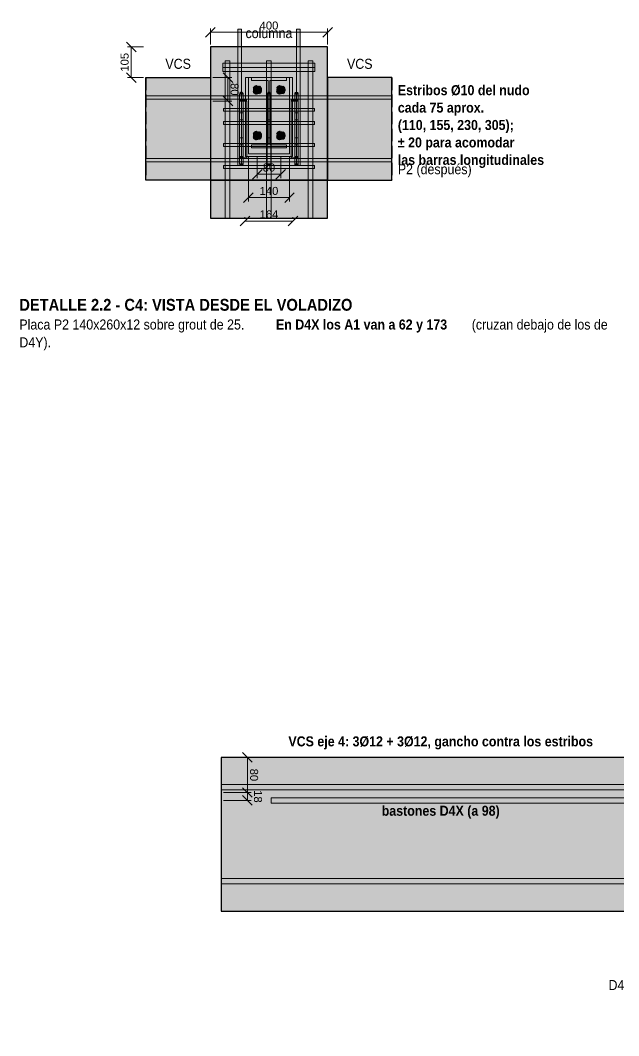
# Model space of a CAD drawing. Header units: millimetres. Extents: x 8 to 833, y 8 to 586.
# Drawn here: x 326.5 to 462.7, y 206.7 to 437.9 of the extents above; entities that cross this region are included whole.
import ezdxf
from ezdxf.enums import TextEntityAlignment as Align

# ---------------------------------------------------------------- set-up
doc = ezdxf.new("R2010")
doc.units = ezdxf.units.MM
for name, pattern in [('TRAZO_2-2', [1.411111, 0.705556, -0.705556]), ('TRAZO_3-2', [1.763889, 1.058333, -0.705556]), ('TRAZO_8-3', [3.880556, 2.822222, -1.058333])]:
    doc.linetypes.add(name, pattern=pattern)
for name, color, linetype, lineweight, true_color in [('COTAS', 27, 'Continuous', 15, 0x333333), ('DETALLES', 49, 'Continuous', 9, 0x222222), ('G-cut', 251, 'TRAZO_2-2', 20, 0x555555), ('G-edge', 251, 'TRAZO_8-3', 30, 0x555555), ('G-r_anc', 24, 'Continuous', 18, 0x7b241c), ('G-r_ancg', 11, 'TRAZO_3-2', 20, 0xd3746b), ('G-r_bas', 34, 'Continuous', 18, 0x7e3a06), ('G-r_bm1', 156, 'Continuous', 18, 0x0e2f44), ('G-r_bm3', 138, 'Continuous', 18, 0x1c2833), ('G-r_bp', 138, 'Continuous', 20, 0x142433), ('G-r_col', 31, 'Continuous', 15, 0xd2bc8c), ('G-r_conc', 252, 'Continuous', 30, 0x6b6b6b), ('G-r_eplate', 253, 'Continuous', 20, 0x848f9a), ('G-r_grout', 9, 'Continuous', 18, 0xb5b5b5), ('G-r_ipe', 127, 'Continuous', 18, 0x1f3347), ('G-r_ipef', 127, 'Continuous', 20, 0x1f3347), ('G-r_new', 119, 'Continuous', 18, 0x145a32), ('G-r_old', 252, 'Continuous', 30, 0x6b6b6b), ('G-r_rodS', 136, 'Continuous', 18, 0x0b5345), ('G-r_tieS', 217, 'Continuous', 18, 0x4a235a), ('LAMINA_TEXTO', 19, 'Continuous', 9, 0x111111), ('T-anc', 22, 'Continuous', 18, 0xa93226), ('T-bsm', 156, 'Continuous', 18, 0x0e2f44), ('T-hk', 44, 'Continuous', 18, 0x7a5500), ('T-label', 49, 'Continuous', 18, 0x222222), ('T-small', 47, 'Continuous', 18, 0x444444), ('T-tie', 195, 'Continuous', 18, 0x5b2c6f)]:
    doc.layers.add(name, color=color, linetype=linetype, lineweight=lineweight, true_color=true_color)
doc.styles.add('ESTANDAR', font='arial.ttf')
doc.styles.add('NEGRITA', font='arialbd.ttf')
doc.dimstyles.new('COTAS_PAPEL', dxfattribs={"dimtxt": 1.8288, "dimasz": 2, "dimexe": 0.881944, "dimexo": 0.529167, "dimgap": 0.6, "dimtad": 1, "dimdec": 0, "dimtxsty": 'ESTANDAR', "dimtsz": 1.094317, "dimcen": 2.5, "dimclrd": 8, "dimclre": 8, "dimclrt": 250, "dimazin": 3, "dimtfac": 1, "dimtmove": 0, "dimatfit": 3, "dimlwd": 15, "dimlwe": 13})

# ---------------------------------------------------------------- blocks, each defined once
blk = doc.blocks.new('DET_06_detalle-2-2-c4-vista-desde-el-voladizo')
at = {"layer": 'G-r_anc', "true_color": 0xc0392b}
h = blk.add_hatch(color=7, dxfattribs=at)
edge = h.paths.add_edge_path()
edge.add_arc((-14.52, 7.94), 0.533, 0, 360)
h = blk.add_hatch(color=7, dxfattribs=at)
edge = h.paths.add_edge_path()
edge.add_arc((-9.18, 7.94), 0.533, 0, 360)
h = blk.add_hatch(color=7, dxfattribs=at)
edge = h.paths.add_edge_path()
edge.add_arc((-14.52, -2.46), 0.533, 0, 360)
h = blk.add_hatch(color=7, dxfattribs=at)
edge = h.paths.add_edge_path()
edge.add_arc((-9.18, -2.46), 0.533, 0, 360)
at = {"layer": 'G-r_ancg', "true_color": 0xf4dbd9}
h = blk.add_hatch(color=7, dxfattribs=at)
edge = h.paths.add_edge_path()
edge.add_arc((-14.52, 7.94), 1, 0, 360)
h = blk.add_hatch(color=7, dxfattribs=at)
edge = h.paths.add_edge_path()
edge.add_arc((-9.18, 7.94), 1, 0, 360)
h = blk.add_hatch(color=7, dxfattribs=at)
edge = h.paths.add_edge_path()
edge.add_arc((-14.52, -2.46), 1, 0, 360)
h = blk.add_hatch(color=7, dxfattribs=at)
edge = h.paths.add_edge_path()
edge.add_arc((-9.18, -2.46), 1, 0, 360)
at = {"layer": 'G-r_bas', "true_color": 0xe67e22}
for points in [[(-16.92, 5.41), (-16.93, 5.51), (-16.97, 5.61), (-17.04, 5.69), (-17.12, 5.76), (-17.21, 5.8), (-17.32, 5.81), (-17.42, 5.8), (-17.52, 5.76), (-17.6, 5.69), (-17.66, 5.61), (-17.7, 5.51), (-17.72, 5.41)], [(-16.92, 5.41), (-16.92, -7.52), (-17.72, -7.52), (-17.72, 5.41)], [(-5.98, 5.41), (-6, 5.51), (-6.04, 5.61), (-6.1, 5.69), (-6.18, 5.76), (-6.28, 5.8), (-6.38, 5.81), (-6.49, 5.8), (-6.58, 5.76), (-6.67, 5.69), (-6.73, 5.61), (-6.77, 5.51), (-6.78, 5.41)], [(-5.98, 5.41), (-5.98, -7.52), (-6.78, -7.52), (-6.78, 5.41)]]:
    blk.add_hatch(color=7, dxfattribs=at).paths.add_polyline_path(points)
at = {"layer": 'G-r_bm1', "true_color": 0x1a5276}
for points in [[(-17.72, 7.01), (-17.73, 7.11), (-17.77, 7.21), (-17.84, 7.29), (-17.92, 7.36), (-18.01, 7.4), (-18.12, 7.41), (-18.22, 7.4), (-18.32, 7.36), (-18.4, 7.29), (-18.46, 7.21), (-18.5, 7.11), (-18.52, 7.01)], [(-17.72, 7.01), (-17.72, -2.99), (-18.52, -2.99), (-18.52, 7.01)], [(-11.45, 7.01), (-11.46, 7.11), (-11.5, 7.21), (-11.57, 7.29), (-11.65, 7.36), (-11.75, 7.4), (-11.85, 7.41), (-11.95, 7.4), (-12.05, 7.36), (-12.13, 7.29), (-12.2, 7.21), (-12.24, 7.11), (-12.25, 7.01)], [(-11.45, 7.01), (-11.45, -2.99), (-12.25, -2.99), (-12.25, 7.01)], [(-5.18, 7.01), (-5.2, 7.11), (-5.24, 7.21), (-5.3, 7.29), (-5.38, 7.36), (-5.48, 7.4), (-5.58, 7.41), (-5.69, 7.4), (-5.78, 7.36), (-5.87, 7.29), (-5.93, 7.21), (-5.97, 7.11), (-5.98, 7.01)], [(-5.18, 7.01), (-5.18, -2.99), (-5.98, -2.99), (-5.98, 7.01)], [(-17.72, 5.41), (-17.73, 5.51), (-17.77, 5.61), (-17.84, 5.69), (-17.92, 5.76), (-18.01, 5.8), (-18.12, 5.81), (-18.22, 5.8), (-18.32, 5.76), (-18.4, 5.69), (-18.46, 5.61), (-18.5, 5.51), (-18.52, 5.41)], [(-17.72, 5.41), (-17.72, -4.59), (-18.52, -4.59), (-18.52, 5.41)], [(-5.18, 5.41), (-5.2, 5.51), (-5.24, 5.61), (-5.3, 5.69), (-5.38, 5.76), (-5.48, 5.8), (-5.58, 5.81), (-5.69, 5.8), (-5.78, 5.76), (-5.87, 5.69), (-5.93, 5.61), (-5.97, 5.51), (-5.98, 5.41)], [(-5.18, 5.41), (-5.18, -4.59), (-5.98, -4.59), (-5.98, 5.41)], [(-18.52, -7.26), (-18.52, 2.74), (-17.72, 2.74), (-17.72, -7.26)], [(-5.98, -7.26), (-5.98, 2.74), (-5.18, 2.74), (-5.18, -7.26)], [(-18.52, -8.86), (-18.52, 1.14), (-17.72, 1.14), (-17.72, -8.86)], [(-12.25, -8.86), (-12.25, 1.14), (-11.45, 1.14), (-11.45, -8.86)], [(-5.98, -8.86), (-5.98, 1.14), (-5.18, 1.14), (-5.18, -8.86)], [(-18.52, -7.26), (-18.5, -7.36), (-18.46, -7.46), (-18.4, -7.54), (-18.32, -7.6), (-18.22, -7.64), (-18.12, -7.66), (-18.01, -7.64), (-17.92, -7.6), (-17.84, -7.54), (-17.77, -7.46), (-17.73, -7.36), (-17.72, -7.26)], [(-18.52, -8.86), (-18.5, -8.96), (-18.46, -9.06), (-18.4, -9.14), (-18.32, -9.2), (-18.22, -9.24), (-18.12, -9.26), (-18.01, -9.24), (-17.92, -9.2), (-17.84, -9.14), (-17.77, -9.06), (-17.73, -8.96), (-17.72, -8.86)], [(-12.25, -8.86), (-12.24, -8.96), (-12.2, -9.06), (-12.13, -9.14), (-12.05, -9.2), (-11.95, -9.24), (-11.85, -9.26), (-11.75, -9.24), (-11.65, -9.2), (-11.57, -9.14), (-11.5, -9.06), (-11.46, -8.96), (-11.45, -8.86)], [(-5.98, -7.26), (-5.97, -7.36), (-5.93, -7.46), (-5.87, -7.54), (-5.78, -7.6), (-5.69, -7.64), (-5.58, -7.66), (-5.48, -7.64), (-5.38, -7.6), (-5.3, -7.54), (-5.24, -7.46), (-5.2, -7.36), (-5.18, -7.26)], [(-5.98, -8.86), (-5.97, -8.96), (-5.93, -9.06), (-5.87, -9.14), (-5.78, -9.2), (-5.69, -9.24), (-5.58, -9.26), (-5.48, -9.24), (-5.38, -9.2), (-5.3, -9.14), (-5.24, -9.06), (-5.2, -8.96), (-5.18, -8.86)]]:
    blk.add_hatch(color=7, dxfattribs=at).paths.add_polyline_path(points)
at = {"layer": 'G-r_bm3', "true_color": 0x616a6b}
for points in [[(-39.85, 6.61), (16.15, 6.61), (16.15, 5.81), (-39.85, 5.81)], [(-39.85, -7.66), (16.15, -7.66), (16.15, -8.46), (-39.85, -8.46)]]:
    blk.add_hatch(color=7, dxfattribs=at).paths.add_polyline_path(points)
at = {"layer": 'G-r_col', "true_color": 0xe9dec7}
for points in [[(-21.85, -21.26), (-21.85, 14.54), (-20.78, 14.54), (-20.78, -21.26)], [(-12.38, -21.26), (-12.38, 14.54), (-11.32, 14.54), (-11.32, -21.26)], [(-2.92, -21.26), (-2.92, 14.54), (-1.85, 14.54), (-1.85, -21.26)]]:
    blk.add_hatch(color=7, dxfattribs=at).paths.add_polyline_path(points)
at = {"layer": 'G-r_conc', "true_color": 0xf5f3ef}
for points in [[(-25.18, -12.59), (1.48, -12.59), (1.48, 17.74), (-25.18, 17.74)], [(-25.18, -12.59), (-39.85, -12.59), (-39.85, 10.74), (-25.18, 10.74)], [(1.48, -12.59), (16.15, -12.59), (16.15, 10.74), (1.48, 10.74)]]:
    blk.add_hatch(color=7, dxfattribs=at).paths.add_polyline_path(points)
at = {"layer": 'G-r_eplate', "true_color": 0xe5ebf1}
blk.add_hatch(color=7, dxfattribs=at).paths.add_polyline_path([(-16.52, -6.59), (-7.18, -6.59), (-7.18, 10.74), (-16.52, 10.74)])
at = {"layer": 'G-r_grout', "true_color": 0xeae8e2}
blk.add_hatch(color=7, dxfattribs=at).paths.add_polyline_path([(-17.18, -7.26), (-6.52, -7.26), (-6.52, 10.74), (-17.18, 10.74)])
at = {"layer": 'G-r_ipe', "true_color": 0xe7edf2}
blk.add_hatch(color=7, dxfattribs=at).paths.add_polyline_path([(-15.85, 10.74), (-7.85, 10.74), (-7.85, 10.09), (-11.64, 10.09), (-11.64, -4.6), (-7.85, -4.6), (-7.85, -5.26), (-15.85, -5.26), (-15.85, -4.6), (-12.06, -4.6), (-12.06, 10.09), (-15.85, 10.09)])
at = {"layer": 'G-r_new', "true_color": 0x34905b}
for points in [[(-22.32, 14.01), (-1.38, 14.01), (-1.38, 13.08), (-22.32, 13.08)], [(-22.32, 13.08), (-1.38, 13.08), (-1.38, 12.14), (-22.32, 12.14)]]:
    blk.add_hatch(color=7, dxfattribs=at).paths.add_polyline_path(points)
at = {"layer": 'G-r_old', "true_color": 0xe5e1da}
blk.add_hatch(color=7, dxfattribs=at).paths.add_polyline_path([(-25.18, -21.26), (1.48, -21.26), (1.48, -12.59), (-25.18, -12.59)])
at = {"layer": 'G-r_rodS', "true_color": 0x61beac}
for points in [[(-18.12, 21.74), (-18.12, -9.26), (-18.92, -9.26), (-18.92, 21.74)], [(-4.78, 21.74), (-4.78, -9.26), (-5.58, -9.26), (-5.58, 21.74)]]:
    blk.add_hatch(color=7, dxfattribs=at).paths.add_polyline_path(points)
at = {"layer": 'G-r_tieS', "true_color": 0x9059a7}
for points in [[(-22.18, 3.74), (-1.52, 3.74), (-1.52, 3.08), (-22.18, 3.08)], [(-22.18, 0.74), (-1.52, 0.74), (-1.52, 0.08), (-22.18, 0.08)], [(-22.18, -4.26), (-1.52, -4.26), (-1.52, -4.92), (-22.18, -4.92)], [(-22.18, -9.26), (-1.52, -9.26), (-1.52, -9.92), (-22.18, -9.92)]]:
    blk.add_hatch(color=7, dxfattribs=at).paths.add_polyline_path(points)
at = {"layer": 'G-edge'}
for p, q in [((-39.85, 10.74), (-39.85, -12.59)), ((16.15, 10.74), (16.15, -12.59))]:
    blk.add_line(p, q, dxfattribs=at)
at = {"layer": 'G-r_anc'}
for centre in [(-14.52, 7.94), (-9.18, 7.94), (-14.52, -2.46), (-9.18, -2.46)]:
    blk.add_circle(centre, 0.533, dxfattribs=at)
at = {"layer": 'G-r_ancg'}
for centre in [(-14.52, 7.94), (-9.18, 7.94), (-14.52, -2.46), (-9.18, -2.46)]:
    blk.add_circle(centre, 1, dxfattribs=at)
at = {"layer": 'G-r_bas'}
for points in [[(-16.92, 5.41), (-16.93, 5.51), (-16.97, 5.61), (-17.04, 5.69), (-17.12, 5.76), (-17.21, 5.8), (-17.32, 5.81), (-17.42, 5.8), (-17.52, 5.76), (-17.6, 5.69), (-17.66, 5.61), (-17.7, 5.51), (-17.72, 5.41)], [(-16.92, 5.41), (-16.92, -7.52), (-17.72, -7.52), (-17.72, 5.41)], [(-5.98, 5.41), (-6, 5.51), (-6.04, 5.61), (-6.1, 5.69), (-6.18, 5.76), (-6.28, 5.8), (-6.38, 5.81), (-6.49, 5.8), (-6.58, 5.76), (-6.67, 5.69), (-6.73, 5.61), (-6.77, 5.51), (-6.78, 5.41)], [(-5.98, 5.41), (-5.98, -7.52), (-6.78, -7.52), (-6.78, 5.41)]]:
    blk.add_lwpolyline(points, close=True, dxfattribs=at)
at = {"layer": 'G-r_bm1'}
for points in [[(-17.72, 7.01), (-17.73, 7.11), (-17.77, 7.21), (-17.84, 7.29), (-17.92, 7.36), (-18.01, 7.4), (-18.12, 7.41), (-18.22, 7.4), (-18.32, 7.36), (-18.4, 7.29), (-18.46, 7.21), (-18.5, 7.11), (-18.52, 7.01)], [(-17.72, 7.01), (-17.72, -2.99), (-18.52, -2.99), (-18.52, 7.01)], [(-11.45, 7.01), (-11.46, 7.11), (-11.5, 7.21), (-11.57, 7.29), (-11.65, 7.36), (-11.75, 7.4), (-11.85, 7.41), (-11.95, 7.4), (-12.05, 7.36), (-12.13, 7.29), (-12.2, 7.21), (-12.24, 7.11), (-12.25, 7.01)], [(-11.45, 7.01), (-11.45, -2.99), (-12.25, -2.99), (-12.25, 7.01)], [(-5.18, 7.01), (-5.2, 7.11), (-5.24, 7.21), (-5.3, 7.29), (-5.38, 7.36), (-5.48, 7.4), (-5.58, 7.41), (-5.69, 7.4), (-5.78, 7.36), (-5.87, 7.29), (-5.93, 7.21), (-5.97, 7.11), (-5.98, 7.01)], [(-5.18, 7.01), (-5.18, -2.99), (-5.98, -2.99), (-5.98, 7.01)], [(-17.72, 5.41), (-17.73, 5.51), (-17.77, 5.61), (-17.84, 5.69), (-17.92, 5.76), (-18.01, 5.8), (-18.12, 5.81), (-18.22, 5.8), (-18.32, 5.76), (-18.4, 5.69), (-18.46, 5.61), (-18.5, 5.51), (-18.52, 5.41)], [(-17.72, 5.41), (-17.72, -4.59), (-18.52, -4.59), (-18.52, 5.41)], [(-5.18, 5.41), (-5.2, 5.51), (-5.24, 5.61), (-5.3, 5.69), (-5.38, 5.76), (-5.48, 5.8), (-5.58, 5.81), (-5.69, 5.8), (-5.78, 5.76), (-5.87, 5.69), (-5.93, 5.61), (-5.97, 5.51), (-5.98, 5.41)], [(-5.18, 5.41), (-5.18, -4.59), (-5.98, -4.59), (-5.98, 5.41)], [(-18.52, -7.26), (-18.52, 2.74), (-17.72, 2.74), (-17.72, -7.26)], [(-5.98, -7.26), (-5.98, 2.74), (-5.18, 2.74), (-5.18, -7.26)], [(-18.52, -8.86), (-18.52, 1.14), (-17.72, 1.14), (-17.72, -8.86)], [(-12.25, -8.86), (-12.25, 1.14), (-11.45, 1.14), (-11.45, -8.86)], [(-5.98, -8.86), (-5.98, 1.14), (-5.18, 1.14), (-5.18, -8.86)], [(-18.52, -7.26), (-18.5, -7.36), (-18.46, -7.46), (-18.4, -7.54), (-18.32, -7.6), (-18.22, -7.64), (-18.12, -7.66), (-18.01, -7.64), (-17.92, -7.6), (-17.84, -7.54), (-17.77, -7.46), (-17.73, -7.36), (-17.72, -7.26)], [(-18.52, -8.86), (-18.5, -8.96), (-18.46, -9.06), (-18.4, -9.14), (-18.32, -9.2), (-18.22, -9.24), (-18.12, -9.26), (-18.01, -9.24), (-17.92, -9.2), (-17.84, -9.14), (-17.77, -9.06), (-17.73, -8.96), (-17.72, -8.86)], [(-12.25, -8.86), (-12.24, -8.96), (-12.2, -9.06), (-12.13, -9.14), (-12.05, -9.2), (-11.95, -9.24), (-11.85, -9.26), (-11.75, -9.24), (-11.65, -9.2), (-11.57, -9.14), (-11.5, -9.06), (-11.46, -8.96), (-11.45, -8.86)], [(-5.98, -7.26), (-5.97, -7.36), (-5.93, -7.46), (-5.87, -7.54), (-5.78, -7.6), (-5.69, -7.64), (-5.58, -7.66), (-5.48, -7.64), (-5.38, -7.6), (-5.3, -7.54), (-5.24, -7.46), (-5.2, -7.36), (-5.18, -7.26)], [(-5.98, -8.86), (-5.97, -8.96), (-5.93, -9.06), (-5.87, -9.14), (-5.78, -9.2), (-5.69, -9.24), (-5.58, -9.26), (-5.48, -9.24), (-5.38, -9.2), (-5.3, -9.14), (-5.24, -9.06), (-5.2, -8.96), (-5.18, -8.86)]]:
    blk.add_lwpolyline(points, close=True, dxfattribs=at)
at = {"layer": 'G-r_bm3'}
for points in [[(-39.85, 6.61), (16.15, 6.61), (16.15, 5.81), (-39.85, 5.81)], [(-39.85, -7.66), (16.15, -7.66), (16.15, -8.46), (-39.85, -8.46)]]:
    blk.add_lwpolyline(points, close=True, dxfattribs=at)
at = {"layer": 'G-r_col'}
for points in [[(-21.85, -21.26), (-21.85, 14.54), (-20.78, 14.54), (-20.78, -21.26)], [(-12.38, -21.26), (-12.38, 14.54), (-11.32, 14.54), (-11.32, -21.26)], [(-2.92, -21.26), (-2.92, 14.54), (-1.85, 14.54), (-1.85, -21.26)]]:
    blk.add_lwpolyline(points, close=True, dxfattribs=at)
at = {"layer": 'G-r_conc'}
for points in [[(-25.18, -12.59), (1.48, -12.59), (1.48, 17.74), (-25.18, 17.74)], [(-25.18, -12.59), (-39.85, -12.59), (-39.85, 10.74), (-25.18, 10.74)], [(1.48, -12.59), (16.15, -12.59), (16.15, 10.74), (1.48, 10.74)]]:
    blk.add_lwpolyline(points, close=True, dxfattribs=at)
at = {"layer": 'G-r_eplate'}
blk.add_lwpolyline([(-16.52, -6.59), (-7.18, -6.59), (-7.18, 10.74), (-16.52, 10.74)], close=True, dxfattribs=at)
at = {"layer": 'G-r_grout'}
blk.add_lwpolyline([(-17.18, -7.26), (-6.52, -7.26), (-6.52, 10.74), (-17.18, 10.74)], close=True, dxfattribs=at)
at = {"layer": 'G-r_ipe'}
blk.add_lwpolyline([(-15.85, 10.74), (-7.85, 10.74), (-7.85, 10.09), (-11.64, 10.09), (-11.64, -4.6), (-7.85, -4.6), (-7.85, -5.26), (-15.85, -5.26), (-15.85, -4.6), (-12.06, -4.6), (-12.06, 10.09), (-15.85, 10.09)], close=True, dxfattribs=at)
at = {"layer": 'G-r_new'}
for points in [[(-22.32, 14.01), (-1.38, 14.01), (-1.38, 13.08), (-22.32, 13.08)], [(-22.32, 13.08), (-1.38, 13.08), (-1.38, 12.14), (-22.32, 12.14)]]:
    blk.add_lwpolyline(points, close=True, dxfattribs=at)
at = {"layer": 'G-r_old'}
blk.add_lwpolyline([(-25.18, -21.26), (1.48, -21.26), (1.48, -12.59), (-25.18, -12.59)], close=True, dxfattribs=at)
at = {"layer": 'G-r_rodS'}
for points in [[(-18.12, 21.74), (-18.12, -9.26), (-18.92, -9.26), (-18.92, 21.74)], [(-4.78, 21.74), (-4.78, -9.26), (-5.58, -9.26), (-5.58, 21.74)]]:
    blk.add_lwpolyline(points, close=True, dxfattribs=at)
at = {"layer": 'G-r_tieS'}
for points in [[(-22.18, 3.74), (-1.52, 3.74), (-1.52, 3.08), (-22.18, 3.08)], [(-22.18, 0.74), (-1.52, 0.74), (-1.52, 0.08), (-22.18, 0.08)], [(-22.18, -4.26), (-1.52, -4.26), (-1.52, -4.92), (-22.18, -4.92)], [(-22.18, -9.26), (-1.52, -9.26), (-1.52, -9.92), (-22.18, -9.92)]]:
    blk.add_lwpolyline(points, close=True, dxfattribs=at)
at = {"layer": 'T-label', "color": 49, "true_color": 0x222222, "style": 'ESTANDAR', "width": 0.885}
for s, p in [('columna', (-11.85, 19.74)), ('VCS', (-32.52, 12.74)), ('VCS', (8.82, 12.74))]:
    blk.add_text(s, height=2.286, dxfattribs=at).set_placement(p, align=Align.CENTER)
at = {"layer": 'T-small', "color": 47, "true_color": 0x444444, "style": 'ESTANDAR', "width": 0.885}
blk.add_text('P2 (después)', height=2.286, dxfattribs=at).set_placement((17.48, -11.26))
at = {"layer": 'T-tie', "color": 195, "true_color": 0x5b2c6f, "style": 'NEGRITA', "width": 0.885}
for s, p in [('Estribos Ø10 del nudo', (17.48, 6.74)), ('cada 75 aprox.', (17.48, 2.77)), ('(110, 155, 230, 305);', (17.48, -1.19)), ('± 20 para acomodar', (17.48, -5.16)), ('las barras longitudinales', (17.48, -9.13))]:
    blk.add_text(s, height=2.286, dxfattribs=at).set_placement(p)
at = {"layer": 'COTAS'}
for base, p1, p2, text in [((-25.18, 21.08), (-25.18, 17.74), (1.48, 17.74), '400'), ((-16.52, -16.59), (-16.52, -6.59), (-7.18, -6.59), '140'), ((-14.52, -11.26), (-14.52, -6.59), (-9.18, -6.59), '80'), ((-17.32, -21.92), (-17.32, -21.92), (-6.38, -21.92), '164')]:
    blk.add_linear_dim(base=base, p1=p1, p2=p2, text=text, dimstyle='COTAS_PAPEL', dxfattribs=at).render()
for base, p1, p2, angle, text in [((-43.18, 10.74), (-39.85, 10.74), (-39.85, 17.74), 90, '105'), ((-21.18, 10.74), (-25.18, 10.74), (-25.18, 5.41), 270, '80')]:
    blk.add_linear_dim(base=base, p1=p1, p2=p2, angle=angle, text=text, dimstyle='COTAS_PAPEL', dxfattribs=at).render()
blk = doc.blocks.new('DET_08_detalle-2-4-d4-vista-desde-el-sur')
at = {"layer": 'G-r_anc', "true_color": 0xc0392b}
for points in [[(12.65, 16.35), (56.65, 16.35), (56.65, 14.75), (12.65, 14.75)], [(12.65, 5.25), (56.65, 5.25), (56.65, 3.65), (12.65, 3.65)]]:
    blk.add_hatch(color=7, dxfattribs=at).paths.add_polyline_path(points)
h = blk.add_hatch(color=7, dxfattribs=at)
edge = h.paths.add_edge_path()
edge.add_arc((23.15, 17.55), 0.8, 0, 360)
h = blk.add_hatch(color=7, dxfattribs=at)
edge = h.paths.add_edge_path()
edge.add_arc((31.15, 17.55), 0.8, 0, 360)
h = blk.add_hatch(color=7, dxfattribs=at)
edge = h.paths.add_edge_path()
edge.add_arc((23.15, 1.95), 0.8, 0, 360)
h = blk.add_hatch(color=7, dxfattribs=at)
edge = h.paths.add_edge_path()
edge.add_arc((31.15, 1.95), 0.8, 0, 360)
at = {"layer": 'G-r_bas', "true_color": 0xe67e22}
for points in [[(19.55, 13.75), (19.53, 13.91), (19.47, 14.05), (19.37, 14.17), (19.25, 14.27), (19.11, 14.33), (18.95, 14.35), (18.79, 14.33), (18.65, 14.27), (18.53, 14.17), (18.43, 14.05), (18.37, 13.91), (18.35, 13.75)], [(35.95, 13.75), (35.93, 13.91), (35.87, 14.05), (35.77, 14.17), (35.65, 14.27), (35.51, 14.33), (35.35, 14.35), (35.19, 14.33), (35.05, 14.27), (34.93, 14.17), (34.83, 14.05), (34.77, 13.91), (34.75, 13.75)], [(-81.45, 12.55), (37.45, 12.55), (37.94, 12.51), (38.41, 12.4), (38.86, 12.21), (39.27, 11.96), (39.64, 11.64), (39.96, 11.27), (40.21, 10.86), (40.4, 10.41), (40.51, 9.94), (40.55, 9.45), (40.55, -7.45), (39.35, -7.45), (39.35, 9.45), (39.32, 9.75), (39.26, 10.04), (39.14, 10.31), (38.99, 10.57), (38.79, 10.79), (38.57, 10.99), (38.31, 11.14), (38.04, 11.26), (37.75, 11.32), (37.45, 11.35), (-81.45, 11.35)], [(19.55, 13.75), (19.55, -5.65), (18.35, -5.65), (18.35, 13.75)], [(35.95, 13.75), (35.95, -5.65), (34.75, -5.65), (34.75, 13.75)]]:
    blk.add_hatch(color=7, dxfattribs=at).paths.add_polyline_path(points)
at = {"layer": 'G-r_bm1', "true_color": 0x1a5276}
for points in [[(18.35, 16.15), (18.33, 16.31), (18.27, 16.45), (18.17, 16.57), (18.05, 16.67), (17.91, 16.73), (17.75, 16.75), (17.59, 16.73), (17.45, 16.67), (17.33, 16.57), (17.23, 16.45), (17.17, 16.31), (17.15, 16.15)], [(27.75, 16.15), (27.73, 16.31), (27.67, 16.45), (27.57, 16.57), (27.45, 16.67), (27.31, 16.73), (27.15, 16.75), (26.99, 16.73), (26.85, 16.67), (26.73, 16.57), (26.63, 16.45), (26.57, 16.31), (26.55, 16.15)], [(37.15, 16.15), (37.13, 16.31), (37.07, 16.45), (36.97, 16.57), (36.85, 16.67), (36.71, 16.73), (36.55, 16.75), (36.39, 16.73), (36.25, 16.67), (36.13, 16.57), (36.03, 16.45), (35.97, 16.31), (35.95, 16.15)], [(18.35, 16.15), (18.35, 1.15), (17.15, 1.15), (17.15, 16.15)], [(18.35, 13.75), (18.33, 13.91), (18.27, 14.05), (18.17, 14.17), (18.05, 14.27), (17.91, 14.33), (17.75, 14.35), (17.59, 14.33), (17.45, 14.27), (17.33, 14.17), (17.23, 14.05), (17.17, 13.91), (17.15, 13.75)], [(27.75, 16.15), (27.75, 1.15), (26.55, 1.15), (26.55, 16.15)], [(37.15, 16.15), (37.15, 1.15), (35.95, 1.15), (35.95, 16.15)], [(37.15, 13.75), (37.13, 13.91), (37.07, 14.05), (36.97, 14.17), (36.85, 14.27), (36.71, 14.33), (36.55, 14.35), (36.39, 14.33), (36.25, 14.27), (36.13, 14.17), (36.03, 14.05), (35.97, 13.91), (35.95, 13.75)], [(18.35, 13.75), (18.35, -1.25), (17.15, -1.25), (17.15, 13.75)], [(37.15, 13.75), (37.15, -1.25), (35.95, -1.25), (35.95, 13.75)], [(17.15, -5.25), (17.15, 9.75), (18.35, 9.75), (18.35, -5.25)], [(35.95, -5.25), (35.95, 9.75), (37.15, 9.75), (37.15, -5.25)], [(17.15, -7.65), (17.15, 7.35), (18.35, 7.35), (18.35, -7.65)], [(26.55, -7.65), (26.55, 7.35), (27.75, 7.35), (27.75, -7.65)], [(35.95, -7.65), (35.95, 7.35), (37.15, 7.35), (37.15, -7.65)], [(17.15, -5.25), (17.17, -5.41), (17.23, -5.55), (17.33, -5.67), (17.45, -5.77), (17.59, -5.83), (17.75, -5.85), (17.91, -5.83), (18.05, -5.77), (18.17, -5.67), (18.27, -5.55), (18.33, -5.41), (18.35, -5.25)], [(35.95, -5.25), (35.97, -5.41), (36.03, -5.55), (36.13, -5.67), (36.25, -5.77), (36.39, -5.83), (36.55, -5.85), (36.71, -5.83), (36.85, -5.77), (36.97, -5.67), (37.07, -5.55), (37.13, -5.41), (37.15, -5.25)], [(17.15, -7.65), (17.17, -7.81), (17.23, -7.95), (17.33, -8.07), (17.45, -8.17), (17.59, -8.23), (17.75, -8.25), (17.91, -8.23), (18.05, -8.17), (18.17, -8.07), (18.27, -7.95), (18.33, -7.81), (18.35, -7.65)], [(26.55, -7.65), (26.57, -7.81), (26.63, -7.95), (26.73, -8.07), (26.85, -8.17), (26.99, -8.23), (27.15, -8.25), (27.31, -8.23), (27.45, -8.17), (27.57, -8.07), (27.67, -7.95), (27.73, -7.81), (27.75, -7.65)], [(35.95, -7.65), (35.97, -7.81), (36.03, -7.95), (36.13, -8.07), (36.25, -8.17), (36.39, -8.23), (36.55, -8.25), (36.71, -8.23), (36.85, -8.17), (36.97, -8.07), (37.07, -7.95), (37.13, -7.81), (37.15, -7.65)]]:
    blk.add_hatch(color=7, dxfattribs=at).paths.add_polyline_path(points)
at = {"layer": 'G-r_bm3', "true_color": 0x616a6b}
for points in [[(-92.85, 15.55), (37.65, 15.55), (38.14, 15.51), (38.61, 15.4), (39.06, 15.21), (39.47, 14.96), (39.84, 14.64), (40.16, 14.27), (40.41, 13.86), (40.6, 13.41), (40.71, 12.94), (40.75, 12.45), (40.75, -0.05), (39.55, -0.05), (39.55, 12.45), (39.52, 12.75), (39.46, 13.04), (39.34, 13.31), (39.19, 13.57), (38.99, 13.79), (38.77, 13.99), (38.51, 14.14), (38.24, 14.26), (37.95, 14.32), (37.65, 14.35), (-92.85, 14.35)], [(-92.85, -5.85), (37.65, -5.85), (37.95, -5.82), (38.24, -5.76), (38.51, -5.64), (38.77, -5.49), (38.99, -5.29), (39.19, -5.07), (39.34, -4.81), (39.46, -4.54), (39.52, -4.25), (39.55, -3.95), (39.55, 8.55), (40.75, 8.55), (40.75, -3.95), (40.71, -4.44), (40.6, -4.91), (40.41, -5.36), (40.16, -5.77), (39.84, -6.14), (39.47, -6.46), (39.06, -6.71), (38.61, -6.9), (38.14, -7.01), (37.65, -7.05), (-92.85, -7.05)]]:
    blk.add_hatch(color=7, dxfattribs=at).paths.add_polyline_path(points)
at = {"layer": 'G-r_bp', "true_color": 0x34506b}
for points in [[(15.05, 13.05), (16.25, 13.05), (16.25, 18.05), (15.05, 18.05)], [(15.05, 1.95), (16.25, 1.95), (16.25, 6.95), (15.05, 6.95)]]:
    blk.add_hatch(color=7, dxfattribs=at).paths.add_polyline_path(points)
at = {"layer": 'G-r_col', "true_color": 0xe9dec7}
for points in [[(12.15, -26.25), (12.15, 27.45), (13.75, 27.45), (13.75, -26.25)], [(26.35, -26.25), (26.35, 27.45), (27.95, 27.45), (27.95, -26.25)], [(40.55, -26.25), (40.55, 27.45), (42.15, 27.45), (42.15, -26.25)]]:
    blk.add_hatch(color=7, dxfattribs=at).paths.add_polyline_path(points)
at = {"layer": 'G-r_conc', "true_color": 0xf5f3ef}
for points in [[(7.15, -13.25), (47.15, -13.25), (47.15, 32.25), (7.15, 32.25)], [(-92.85, -13.25), (7.15, -13.25), (7.15, 21.75), (-92.85, 21.75)]]:
    blk.add_hatch(color=7, dxfattribs=at).paths.add_polyline_path(points)
at = {"layer": 'G-r_eplate', "true_color": 0xe5ebf1}
for points in [[(20.15, -4.25), (34.15, -4.25), (34.15, 21.75), (20.15, 21.75)], [(49.65, -4.25), (50.85, -4.25), (50.85, 21.75), (49.65, 21.75)]]:
    blk.add_hatch(color=7, dxfattribs=at).paths.add_polyline_path(points)
at = {"layer": 'G-r_grout', "true_color": 0xeae8e2}
blk.add_hatch(color=7, dxfattribs=at).paths.add_polyline_path([(47.15, -4.25), (49.65, -4.25), (49.65, 21.75), (47.15, 21.75)])
at = {"layer": 'G-r_ipe', "true_color": 0xe7edf2}
for points in [[(21.15, 21.75), (33.15, 21.75), (33.15, 20.77), (27.46, 20.77), (27.46, -1.27), (33.15, -1.27), (33.15, -2.25), (21.15, -2.25), (21.15, -1.27), (26.84, -1.27), (26.84, 20.77), (21.15, 20.77)], [(50.85, -2.25), (85.85, -2.25), (85.85, 21.75), (50.85, 21.75)]]:
    blk.add_hatch(color=7, dxfattribs=at).paths.add_polyline_path(points)
at = {"layer": 'G-r_ipef', "true_color": 0xa5b9cd}
for points in [[(50.85, 20.77), (85.85, 20.77), (85.85, 21.75), (50.85, 21.75)], [(50.85, -2.25), (85.85, -2.25), (85.85, -1.27), (50.85, -1.27)]]:
    blk.add_hatch(color=7, dxfattribs=at).paths.add_polyline_path(points)
at = {"layer": 'G-r_new', "true_color": 0x34905b}
for points in [[(11.45, 26.65), (42.85, 26.65), (42.85, 25.25), (11.45, 25.25)], [(11.45, 25.25), (42.85, 25.25), (42.85, 23.85), (11.45, 23.85)]]:
    blk.add_hatch(color=7, dxfattribs=at).paths.add_polyline_path(points)
at = {"layer": 'G-r_old', "true_color": 0xe5e1da}
blk.add_hatch(color=7, dxfattribs=at).paths.add_polyline_path([(7.15, -26.25), (47.15, -26.25), (47.15, -13.25), (7.15, -13.25)])
at = {"layer": 'G-r_rodS', "true_color": 0x61beac}
for points in [[(17.75, 38.25), (17.75, -8.25), (16.55, -8.25), (16.55, 38.25)], [(37.75, 38.25), (37.75, -8.25), (36.55, -8.25), (36.55, 38.25)]]:
    blk.add_hatch(color=7, dxfattribs=at).paths.add_polyline_path(points)
at = {"layer": 'G-r_tieS', "true_color": 0x9059a7}
for points in [[(11.65, 11.25), (42.65, 11.25), (42.65, 10.25), (11.65, 10.25)], [(11.65, 6.75), (42.65, 6.75), (42.65, 5.75), (11.65, 5.75)], [(11.65, -0.75), (42.65, -0.75), (42.65, -1.75), (11.65, -1.75)], [(11.65, -8.25), (42.65, -8.25), (42.65, -9.25), (11.65, -9.25)]]:
    blk.add_hatch(color=7, dxfattribs=at).paths.add_polyline_path(points)
at = {"layer": 'G-cut'}
for p, q in [((56.65, 15.55), (92.85, 15.55)), ((56.65, 4.45), (92.85, 4.45)), ((23.15, 1.95), (23.15, -38.25)), ((31.15, 1.95), (31.15, -38.25))]:
    blk.add_line(p, q, dxfattribs=at)
at = {"layer": 'G-edge'}
blk.add_line((-92.85, 21.75), (-92.85, -13.25), dxfattribs=at)
at = {"layer": 'G-r_anc'}
for points in [[(12.65, 16.35), (56.65, 16.35), (56.65, 14.75), (12.65, 14.75)], [(12.65, 5.25), (56.65, 5.25), (56.65, 3.65), (12.65, 3.65)]]:
    blk.add_lwpolyline(points, close=True, dxfattribs=at)
for centre in [(23.15, 17.55), (31.15, 17.55), (23.15, 1.95), (31.15, 1.95)]:
    blk.add_circle(centre, 0.8, dxfattribs=at)
at = {"layer": 'G-r_bas'}
for points in [[(19.55, 13.75), (19.53, 13.91), (19.47, 14.05), (19.37, 14.17), (19.25, 14.27), (19.11, 14.33), (18.95, 14.35), (18.79, 14.33), (18.65, 14.27), (18.53, 14.17), (18.43, 14.05), (18.37, 13.91), (18.35, 13.75)], [(35.95, 13.75), (35.93, 13.91), (35.87, 14.05), (35.77, 14.17), (35.65, 14.27), (35.51, 14.33), (35.35, 14.35), (35.19, 14.33), (35.05, 14.27), (34.93, 14.17), (34.83, 14.05), (34.77, 13.91), (34.75, 13.75)], [(-81.45, 12.55), (37.45, 12.55), (37.94, 12.51), (38.41, 12.4), (38.86, 12.21), (39.27, 11.96), (39.64, 11.64), (39.96, 11.27), (40.21, 10.86), (40.4, 10.41), (40.51, 9.94), (40.55, 9.45), (40.55, -7.45), (39.35, -7.45), (39.35, 9.45), (39.32, 9.75), (39.26, 10.04), (39.14, 10.31), (38.99, 10.57), (38.79, 10.79), (38.57, 10.99), (38.31, 11.14), (38.04, 11.26), (37.75, 11.32), (37.45, 11.35), (-81.45, 11.35)], [(19.55, 13.75), (19.55, -5.65), (18.35, -5.65), (18.35, 13.75)], [(35.95, 13.75), (35.95, -5.65), (34.75, -5.65), (34.75, 13.75)]]:
    blk.add_lwpolyline(points, close=True, dxfattribs=at)
at = {"layer": 'G-r_bm1'}
for points in [[(18.35, 16.15), (18.33, 16.31), (18.27, 16.45), (18.17, 16.57), (18.05, 16.67), (17.91, 16.73), (17.75, 16.75), (17.59, 16.73), (17.45, 16.67), (17.33, 16.57), (17.23, 16.45), (17.17, 16.31), (17.15, 16.15)], [(27.75, 16.15), (27.73, 16.31), (27.67, 16.45), (27.57, 16.57), (27.45, 16.67), (27.31, 16.73), (27.15, 16.75), (26.99, 16.73), (26.85, 16.67), (26.73, 16.57), (26.63, 16.45), (26.57, 16.31), (26.55, 16.15)], [(37.15, 16.15), (37.13, 16.31), (37.07, 16.45), (36.97, 16.57), (36.85, 16.67), (36.71, 16.73), (36.55, 16.75), (36.39, 16.73), (36.25, 16.67), (36.13, 16.57), (36.03, 16.45), (35.97, 16.31), (35.95, 16.15)], [(18.35, 16.15), (18.35, 1.15), (17.15, 1.15), (17.15, 16.15)], [(18.35, 13.75), (18.33, 13.91), (18.27, 14.05), (18.17, 14.17), (18.05, 14.27), (17.91, 14.33), (17.75, 14.35), (17.59, 14.33), (17.45, 14.27), (17.33, 14.17), (17.23, 14.05), (17.17, 13.91), (17.15, 13.75)], [(27.75, 16.15), (27.75, 1.15), (26.55, 1.15), (26.55, 16.15)], [(37.15, 16.15), (37.15, 1.15), (35.95, 1.15), (35.95, 16.15)], [(37.15, 13.75), (37.13, 13.91), (37.07, 14.05), (36.97, 14.17), (36.85, 14.27), (36.71, 14.33), (36.55, 14.35), (36.39, 14.33), (36.25, 14.27), (36.13, 14.17), (36.03, 14.05), (35.97, 13.91), (35.95, 13.75)], [(18.35, 13.75), (18.35, -1.25), (17.15, -1.25), (17.15, 13.75)], [(37.15, 13.75), (37.15, -1.25), (35.95, -1.25), (35.95, 13.75)], [(17.15, -5.25), (17.15, 9.75), (18.35, 9.75), (18.35, -5.25)], [(35.95, -5.25), (35.95, 9.75), (37.15, 9.75), (37.15, -5.25)], [(17.15, -7.65), (17.15, 7.35), (18.35, 7.35), (18.35, -7.65)], [(26.55, -7.65), (26.55, 7.35), (27.75, 7.35), (27.75, -7.65)], [(35.95, -7.65), (35.95, 7.35), (37.15, 7.35), (37.15, -7.65)], [(17.15, -5.25), (17.17, -5.41), (17.23, -5.55), (17.33, -5.67), (17.45, -5.77), (17.59, -5.83), (17.75, -5.85), (17.91, -5.83), (18.05, -5.77), (18.17, -5.67), (18.27, -5.55), (18.33, -5.41), (18.35, -5.25)], [(35.95, -5.25), (35.97, -5.41), (36.03, -5.55), (36.13, -5.67), (36.25, -5.77), (36.39, -5.83), (36.55, -5.85), (36.71, -5.83), (36.85, -5.77), (36.97, -5.67), (37.07, -5.55), (37.13, -5.41), (37.15, -5.25)], [(17.15, -7.65), (17.17, -7.81), (17.23, -7.95), (17.33, -8.07), (17.45, -8.17), (17.59, -8.23), (17.75, -8.25), (17.91, -8.23), (18.05, -8.17), (18.17, -8.07), (18.27, -7.95), (18.33, -7.81), (18.35, -7.65)], [(26.55, -7.65), (26.57, -7.81), (26.63, -7.95), (26.73, -8.07), (26.85, -8.17), (26.99, -8.23), (27.15, -8.25), (27.31, -8.23), (27.45, -8.17), (27.57, -8.07), (27.67, -7.95), (27.73, -7.81), (27.75, -7.65)], [(35.95, -7.65), (35.97, -7.81), (36.03, -7.95), (36.13, -8.07), (36.25, -8.17), (36.39, -8.23), (36.55, -8.25), (36.71, -8.23), (36.85, -8.17), (36.97, -8.07), (37.07, -7.95), (37.13, -7.81), (37.15, -7.65)]]:
    blk.add_lwpolyline(points, close=True, dxfattribs=at)
at = {"layer": 'G-r_bm3'}
for points in [[(-92.85, 15.55), (37.65, 15.55), (38.14, 15.51), (38.61, 15.4), (39.06, 15.21), (39.47, 14.96), (39.84, 14.64), (40.16, 14.27), (40.41, 13.86), (40.6, 13.41), (40.71, 12.94), (40.75, 12.45), (40.75, -0.05), (39.55, -0.05), (39.55, 12.45), (39.52, 12.75), (39.46, 13.04), (39.34, 13.31), (39.19, 13.57), (38.99, 13.79), (38.77, 13.99), (38.51, 14.14), (38.24, 14.26), (37.95, 14.32), (37.65, 14.35), (-92.85, 14.35)], [(-92.85, -5.85), (37.65, -5.85), (37.95, -5.82), (38.24, -5.76), (38.51, -5.64), (38.77, -5.49), (38.99, -5.29), (39.19, -5.07), (39.34, -4.81), (39.46, -4.54), (39.52, -4.25), (39.55, -3.95), (39.55, 8.55), (40.75, 8.55), (40.75, -3.95), (40.71, -4.44), (40.6, -4.91), (40.41, -5.36), (40.16, -5.77), (39.84, -6.14), (39.47, -6.46), (39.06, -6.71), (38.61, -6.9), (38.14, -7.01), (37.65, -7.05), (-92.85, -7.05)]]:
    blk.add_lwpolyline(points, close=True, dxfattribs=at)
at = {"layer": 'G-r_bp'}
for points in [[(15.05, 13.05), (16.25, 13.05), (16.25, 18.05), (15.05, 18.05)], [(15.05, 1.95), (16.25, 1.95), (16.25, 6.95), (15.05, 6.95)]]:
    blk.add_lwpolyline(points, close=True, dxfattribs=at)
at = {"layer": 'G-r_col'}
for points in [[(12.15, -26.25), (12.15, 27.45), (13.75, 27.45), (13.75, -26.25)], [(26.35, -26.25), (26.35, 27.45), (27.95, 27.45), (27.95, -26.25)], [(40.55, -26.25), (40.55, 27.45), (42.15, 27.45), (42.15, -26.25)]]:
    blk.add_lwpolyline(points, close=True, dxfattribs=at)
at = {"layer": 'G-r_conc'}
for points in [[(7.15, -13.25), (47.15, -13.25), (47.15, 32.25), (7.15, 32.25)], [(-92.85, -13.25), (7.15, -13.25), (7.15, 21.75), (-92.85, 21.75)]]:
    blk.add_lwpolyline(points, close=True, dxfattribs=at)
at = {"layer": 'G-r_eplate'}
for points in [[(20.15, -4.25), (34.15, -4.25), (34.15, 21.75), (20.15, 21.75)], [(49.65, -4.25), (50.85, -4.25), (50.85, 21.75), (49.65, 21.75)]]:
    blk.add_lwpolyline(points, close=True, dxfattribs=at)
at = {"layer": 'G-r_grout'}
blk.add_lwpolyline([(47.15, -4.25), (49.65, -4.25), (49.65, 21.75), (47.15, 21.75)], close=True, dxfattribs=at)
at = {"layer": 'G-r_ipe'}
for points in [[(21.15, 21.75), (33.15, 21.75), (33.15, 20.77), (27.46, 20.77), (27.46, -1.27), (33.15, -1.27), (33.15, -2.25), (21.15, -2.25), (21.15, -1.27), (26.84, -1.27), (26.84, 20.77), (21.15, 20.77)], [(50.85, -2.25), (85.85, -2.25), (85.85, 21.75), (50.85, 21.75)]]:
    blk.add_lwpolyline(points, close=True, dxfattribs=at)
at = {"layer": 'G-r_ipef'}
for points in [[(50.85, 20.77), (85.85, 20.77), (85.85, 21.75), (50.85, 21.75)], [(50.85, -2.25), (85.85, -2.25), (85.85, -1.27), (50.85, -1.27)]]:
    blk.add_lwpolyline(points, close=True, dxfattribs=at)
at = {"layer": 'G-r_new'}
for points in [[(11.45, 26.65), (42.85, 26.65), (42.85, 25.25), (11.45, 25.25)], [(11.45, 25.25), (42.85, 25.25), (42.85, 23.85), (11.45, 23.85)]]:
    blk.add_lwpolyline(points, close=True, dxfattribs=at)
at = {"layer": 'G-r_old'}
blk.add_lwpolyline([(7.15, -26.25), (47.15, -26.25), (47.15, -13.25), (7.15, -13.25)], close=True, dxfattribs=at)
at = {"layer": 'G-r_rodS'}
for points in [[(17.75, 38.25), (17.75, -8.25), (16.55, -8.25), (16.55, 38.25)], [(37.75, 38.25), (37.75, -8.25), (36.55, -8.25), (36.55, 38.25)]]:
    blk.add_lwpolyline(points, close=True, dxfattribs=at)
at = {"layer": 'G-r_tieS'}
for points in [[(11.65, 11.25), (42.65, 11.25), (42.65, 10.25), (11.65, 10.25)], [(11.65, 6.75), (42.65, 6.75), (42.65, 5.75), (11.65, 5.75)], [(11.65, -0.75), (42.65, -0.75), (42.65, -1.75), (11.65, -1.75)], [(11.65, -8.25), (42.65, -8.25), (42.65, -9.25), (11.65, -9.25)]]:
    blk.add_lwpolyline(points, close=True, dxfattribs=at)
at = {"layer": 'T-anc', "color": 22, "true_color": 0xa93226, "style": 'NEGRITA', "width": 0.885}
blk.add_text('A1 de D4X', height=2.286, dxfattribs=at).set_placement((13.15, -0.05), align=Align.CENTER)
at = {"layer": 'T-bsm', "color": 156, "true_color": 0x0e2f44, "style": 'NEGRITA', "width": 0.885}
blk.add_text('VCS eje 4: 3Ø12 + 3Ø12, gancho contra los estribos', height=2.286, dxfattribs=at).set_placement((-42.85, 24.25), align=Align.CENTER)
at = {"layer": 'T-hk', "color": 44, "true_color": 0x7a5500, "style": 'NEGRITA', "width": 0.885}
blk.add_text('bastones D4X (a 98)', height=2.286, dxfattribs=at).set_placement((-42.85, 8.45), align=Align.CENTER)
at = {"layer": 'T-label', "color": 49, "true_color": 0x222222, "style": 'ESTANDAR', "width": 0.885}
blk.add_text('columna D4', height=2.286, dxfattribs=at).set_placement((27.15, 35.25), align=Align.CENTER)
at = {"layer": 'T-small', "color": 47, "true_color": 0x444444, "style": 'ESTANDAR', "width": 0.885}
for s, p in [('IPE 240 D4X (después)', (68.35, -6.75)), ('D4Y: placa, A1 y bastones de frente (iguales a C4)', (27.15, -31.25))]:
    blk.add_text(s, height=2.286, dxfattribs=at).set_placement(p, align=Align.CENTER)
at = {"layer": 'COTAS'}
for base, p1, p2, text in [((-86.85, 21.75), (-92.85, 21.75), (-92.85, 13.75), '80'), ((13.15, 21.75), (7.15, 21.75), (7.15, 17.55), '42'), ((88.85, 21.75), (92.85, 21.75), (92.85, 15.55), '62'), ((13.15, 17.55), (7.15, 17.55), (7.15, 1.95), '156'), ((88.85, 15.55), (92.85, 15.55), (92.85, 4.45), '111'), ((-86.85, 13.75), (-92.85, 13.75), (-92.85, 11.95), '18')]:
    blk.add_linear_dim(base=base, p1=p1, p2=p2, angle=270, text=text, dimstyle='COTAS_PAPEL', dxfattribs=at).render()
blk.add_linear_dim(base=(23.15, -38.25), p1=(23.15, -38.25), p2=(31.15, -38.25), text='80 (A1 de D4Y)', dimstyle='COTAS_PAPEL', dxfattribs=at).render()

msp = doc.modelspace()

# ---------------------------------------------------------------- block references
at = {"layer": 'DETALLES'}
for name, p in [('DET_06_detalle-2-2-c4-vista-desde-el-voladizo', (394.91, 414.14)), ('DET_08_detalle-2-4-d4-vista-desde-el-sur', (465, 248.32))]:
    msp.add_blockref(name, p, dxfattribs=at)

# ---------------------------------------------------------------- texts
at = {"layer": 'LAMINA_TEXTO', "color": 250, "true_color": 0x000000, "width": 0.885}
for s, height, style, p in [('DETALLE 2.2 - C4: VISTA DESDE EL VOLADIZO', 2.6987, 'NEGRITA', (326.24, 371.79)), ('Placa P2 140x260x12 sobre grout de 25.', 2.286, 'ESTANDAR', (326.24, 367.51)), ('En D4X los A1 van a 62 y 173', 2.286, 'NEGRITA', (384.66, 367.51)), (' (cruzan debajo de los de', 2.286, 'ESTANDAR', (428.43, 367.51)), ('D4Y).', 2.286, 'ESTANDAR', (326.24, 363.45))]:
    msp.add_text(s, height=height, dxfattribs=dict(at, style=style)).set_placement(p)

doc.saveas('drawing.dxf')
